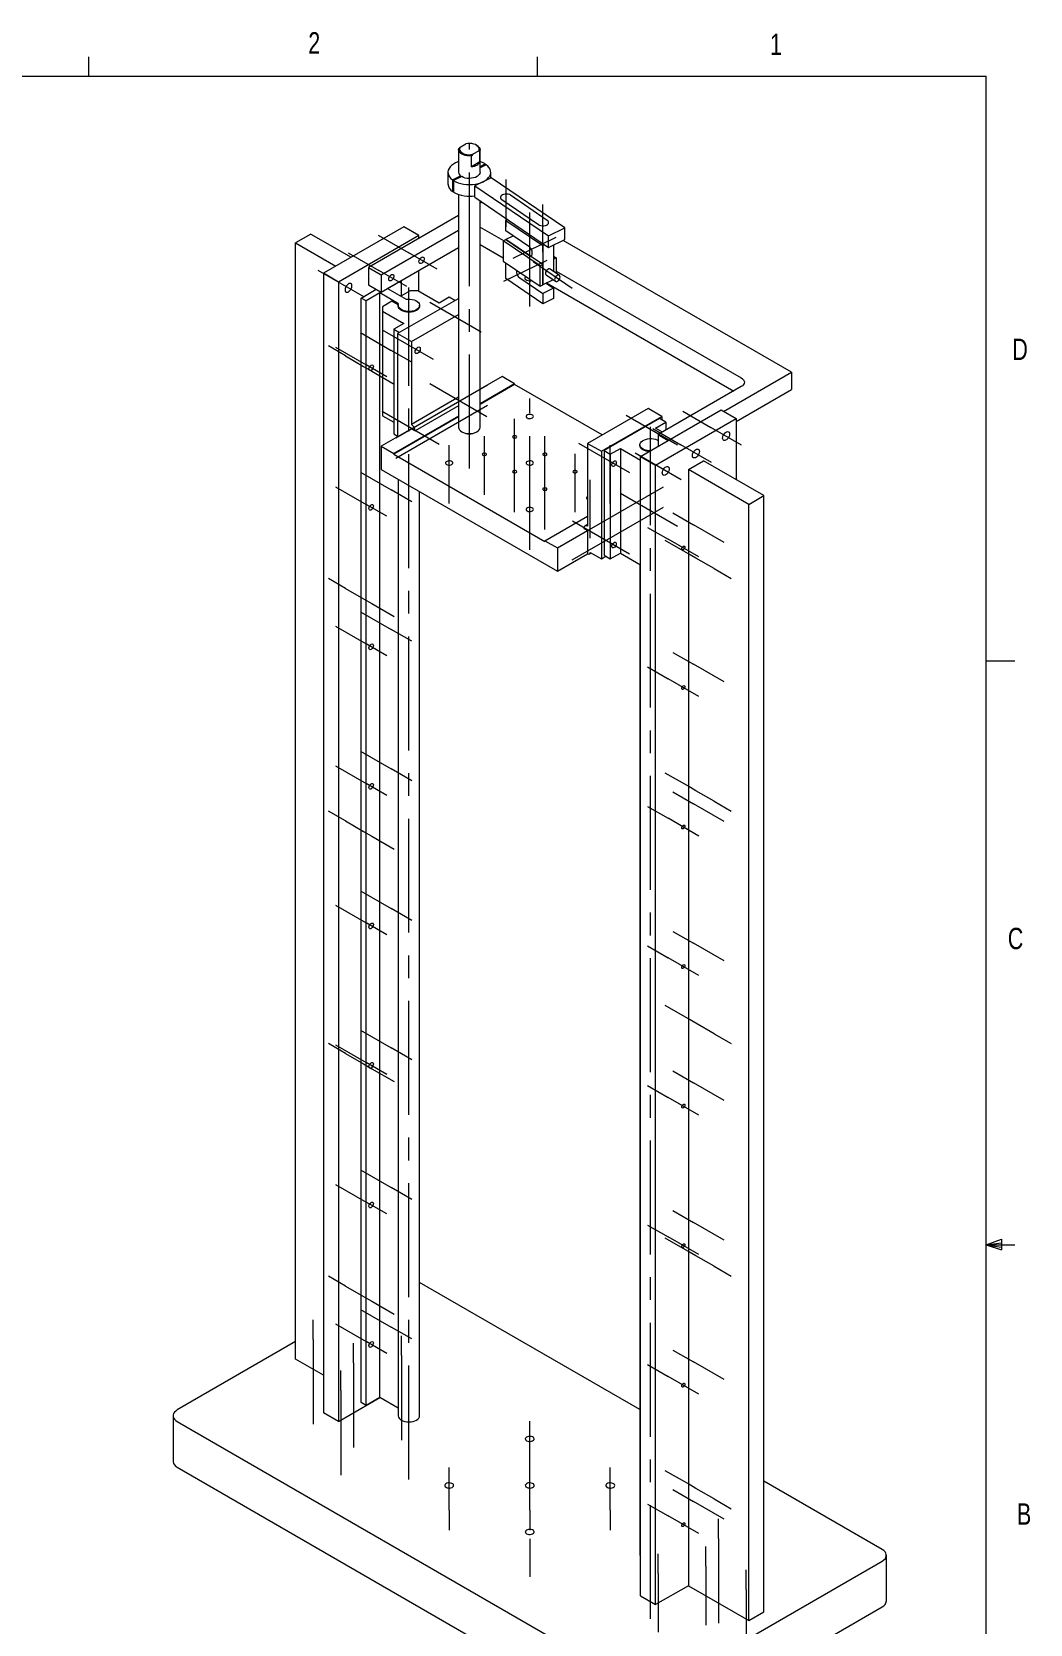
# Model space of a CAD drawing. Header units: inches. Extents: x 0.4 to 16.6, y 0.2 to 10.8.
# Drawn here: x 12.19 to 16.57, y 3.85 to 10.84 of the extents above; entities that cross this region are included whole.
import ezdxf

# ---------------------------------------------------------------- set-up
doc = ezdxf.new("R2010")
doc.units = ezdxf.units.IN
doc.header["$MEASUREMENT"] = 0
doc.linetypes.add('CENTERX2', pattern=[0.8, 0.5, -0.1, 0.1, -0.1])
doc.styles.add('SLDTEXTSTYLE0', font='TXT', dxfattribs={"width": 0.75})

msp = doc.modelspace()

# ---------------------------------------------------------------- linework, layer by layer
at = {"color": 7, "linetype": 'Continuous', "lineweight": 0}
for p, q in [((12.4385, 10.6421), (12.4385, 10.7269)), ((14.4073, 10.6421), (14.4073, 10.7269)), ((0.6263, 10.6421), (16.3763, 10.6421)), ((16.3763, 0.3921), (16.3763, 10.6421)), ((16.3763, 8.0753), (16.5013, 8.0753)), ((16.3763, 5.5128), (16.4434, 5.5368)), ((16.3763, 5.5128), (16.4434, 5.5218)), ((16.4434, 5.5368), (16.4434, 5.4902)), ((16.3763, 5.5128), (16.5013, 5.5128)), ((16.3763, 5.5128), (16.4434, 5.4902)), ((16.3763, 5.5128), (16.4434, 5.5025))]:
    msp.add_line(p, q, dxfattribs=at)
at = {"color": 7, "linetype": 'Continuous', "lineweight": 15}
for p, q in [((14.0676, 10.3308), (14.0929, 10.3454)), ((14.061, 10.319), (14.061, 10.2201)), ((14.0619, 10.3243), (14.0676, 10.3308)), ((14.1228, 10.2989), (14.1172, 10.2924)), ((14.1172, 10.2446), (14.1172, 10.2924)), ((14.1482, 10.3135), (14.1228, 10.2989)), ((14.141, 10.3381), (14.1383, 10.3397)), ((14.1538, 10.3136), (14.1482, 10.3135)), ((14.1538, 10.2658), (14.1538, 10.3136)), ((14.1548, 10.2201), (14.1548, 10.319)), ((14.0141, 10.2201), (14.0141, 10.1691)), ((14.0338, 10.1869), (14.0697, 10.2044)), ((14.0697, 10.2044), (14.0697, 10.1985)), ((14.1538, 10.2658), (14.1172, 10.2446)), ((14.1548, 10.2459), (14.1769, 10.2567)), ((14.1819, 10.2533), (14.1548, 10.24)), ((14.1769, 10.2567), (14.1769, 10.2508)), ((14.2016, 10.195), (14.2016, 10.2201)), ((14.0338, 10.1869), (14.0338, 10.1359)), ((14.0338, 10.1359), (14.0389, 10.1383)), ((14.0747, 10.201), (14.0389, 10.1835)), ((14.0389, 10.1835), (14.0389, 10.1324)), ((14.2042, 10.1962), (14.1326, 10.1613)), ((14.1326, 10.1613), (14.4555, 9.9409)), ((14.1326, 10.1103), (14.1326, 10.1613)), ((14.5271, 9.9758), (14.2042, 10.1962)), ((14.061, 10.1222), (14.061, 9.1005)), ((14.1326, 10.1103), (14.4555, 9.8899)), ((14.1548, 9.1005), (14.1548, 10.0952)), ((14.1633, 10.0893), (14.1548, 10.0844)), ((14.2499, 10.1004), (14.4114, 9.9902)), ((14.4501, 10.0092), (14.2887, 10.1194)), ((14.061, 10.0303), (13.6659, 9.8022)), ((14.2763, 10.0122), (14.2685, 10.0084)), ((14.2685, 9.9637), (14.2685, 10.0084)), ((14.2685, 10.0084), (14.4299, 9.8982)), ((13.4118, 9.9489), (13.3455, 9.9106)), ((13.4118, 9.9489), (13.5886, 9.8469)), ((13.8206, 9.9808), (13.4671, 9.7767)), ((13.8869, 9.9425), (13.5334, 9.7384)), ((13.7212, 9.7703), (14.061, 9.9665)), ((13.8869, 9.9425), (13.8206, 9.9808)), ((13.8869, 9.9298), (13.8869, 9.9425)), ((14.1548, 9.9793), (14.2573, 9.92)), ((14.2565, 9.9196), (14.2685, 9.9255)), ((14.3694, 9.8949), (14.2685, 9.9637)), ((14.3012, 9.9414), (14.2685, 9.9255)), ((14.2685, 9.9255), (14.3694, 9.8566)), ((14.4299, 9.8153), (14.2685, 9.9255)), ((14.4555, 9.9409), (14.5271, 9.9758)), ((14.4555, 9.8899), (14.4555, 9.9409)), ((14.4555, 9.8899), (14.5271, 9.9248)), ((14.5271, 9.9248), (14.5271, 9.9758)), ((13.3455, 5.0114), (13.3455, 9.9106)), ((13.3455, 9.9106), (13.5223, 9.8086)), ((13.7212, 9.6938), (14.061, 9.89)), ((14.1548, 9.9027), (14.2565, 9.844)), ((14.418, 9.8094), (14.2565, 9.9196)), ((14.2565, 9.9196), (14.2565, 9.8303)), ((14.4377, 9.902), (14.4299, 9.8982)), ((14.4299, 9.8982), (14.4299, 9.726)), ((14.4776, 9.9007), (14.4776, 9.7849)), ((15.5221, 9.343), (14.5201, 9.9214)), ((13.6659, 9.8022), (13.7212, 9.7703)), ((13.6659, 9.8022), (13.6659, 9.7257)), ((13.8869, 9.697), (13.8869, 9.7894)), ((14.2565, 9.8303), (14.418, 9.7201)), ((14.2685, 9.7532), (14.2685, 9.8222)), ((14.418, 9.8094), (14.4299, 9.8153)), ((14.418, 9.7201), (14.418, 9.8094)), ((14.4299, 9.726), (14.4299, 9.8153)), ((14.5029, 9.7676), (14.4626, 9.7952)), ((14.4776, 9.8525), (14.4896, 9.8444)), ((14.4896, 9.8444), (14.4776, 9.8386)), ((14.4776, 9.8386), (14.4776, 9.7849)), ((14.4896, 9.8444), (14.4896, 9.7767)), ((14.4896, 9.786), (15.3011, 9.3175)), ((13.5334, 9.7384), (13.4671, 9.7767)), ((13.4671, 9.7767), (13.4671, 4.7754)), ((13.5334, 9.7384), (13.5334, 4.7371)), ((13.6659, 9.7257), (13.7212, 9.6938)), ((13.7212, 9.7703), (13.7212, 9.6938)), ((13.8096, 9.7448), (13.7488, 9.7097)), ((13.8096, 9.7448), (13.8096, 9.7448)), ((13.8096, 9.6778), (13.8096, 9.7448)), ((14.4299, 9.643), (14.2685, 9.7532)), ((14.329, 9.7566), (14.4299, 9.6877)), ((14.418, 9.7201), (14.4299, 9.726)), ((14.4757, 9.7483), (14.4299, 9.726)), ((14.4449, 9.7333), (14.4776, 9.711)), ((14.445, 9.7694), (14.4853, 9.7418)), ((14.4467, 9.7342), (15.268, 9.2601)), ((13.6328, 9.6683), (13.6991, 9.7065)), ((13.6549, 9.6555), (13.6328, 9.6683)), ((13.6328, 4.82), (13.6328, 9.6683)), ((13.7157, 9.6906), (13.6549, 9.6555)), ((13.6549, 4.8073), (13.6549, 9.6555)), ((13.7974, 9.6434), (13.7157, 9.6906)), ((13.7157, 4.8424), (13.7157, 9.6906)), ((13.7681, 9.6539), (13.7267, 9.63)), ((13.7488, 9.7097), (13.8306, 9.6625)), ((13.7959, 9.6379), (13.7681, 9.6539)), ((14.0582, 9.6651), (13.793, 9.512)), ((13.8482, 9.7001), (13.8068, 9.6762)), ((13.8814, 9.7001), (13.8482, 9.7001)), ((13.9753, 9.6459), (13.8814, 9.7001)), ((14.0195, 9.6714), (13.9753, 9.6459)), ((14.0444, 9.6571), (14.0195, 9.6714)), ((14.061, 9.6634), (14.0582, 9.6651)), ((14.4776, 9.711), (14.4299, 9.6877)), ((14.4299, 9.6877), (14.4299, 9.643)), ((14.4776, 9.6663), (14.4299, 9.643)), ((14.4776, 9.711), (14.4776, 9.6663)), ((13.7267, 9.63), (13.7267, 9.6109)), ((13.7267, 9.6109), (13.8206, 9.5566)), ((13.7267, 9.6109), (13.7267, 9.1515)), ((13.7958, 9.6364), (13.7958, 9.6332)), ((13.8538, 9.4769), (14.061, 9.5966)), ((13.8896, 9.6332), (13.8896, 9.6364)), ((13.8206, 9.5566), (13.7764, 9.5311)), ((13.7764, 9.5311), (13.7764, 9.0718)), ((13.7764, 9.5311), (13.8013, 9.5168)), ((13.793, 9.512), (13.793, 9.0591)), ((13.793, 9.512), (13.8538, 9.4769)), ((13.8538, 9.4769), (13.8538, 9.1133)), ((14.2515, 9.3238), (14.1548, 9.2679)), ((14.3068, 9.2919), (14.2515, 9.3238)), ((15.2238, 9.1708), (15.5221, 9.343)), ((15.5221, 9.343), (15.5221, 9.2664)), ((14.061, 9.2329), (13.8538, 9.1133)), ((14.3068, 9.2919), (14.1548, 9.2041)), ((14.3068, 9.2887), (14.1548, 9.2009)), ((14.3068, 9.2887), (14.3068, 9.2919)), ((14.6906, 9.0671), (14.3068, 9.2887)), ((15.3011, 9.2792), (14.9365, 9.0687)), ((15.279, 9.1261), (15.5221, 9.2664)), ((14.061, 9.1947), (13.8703, 9.0846)), ((14.8923, 9.1835), (14.6272, 9.0304)), ((14.8592, 8.9731), (15.2127, 9.1772)), ((14.9531, 9.1484), (14.8923, 9.1835)), ((15.2127, 9.1772), (15.279, 9.1389)), ((13.8538, 9.0942), (13.7212, 9.0176)), ((13.7267, 9.1515), (13.7764, 9.1228)), ((14.061, 9.15), (13.7764, 8.9857)), ((14.061, 9.1468), (13.7764, 8.9825)), ((13.8538, 9.0942), (13.8703, 9.0846)), ((14.6879, 8.9954), (14.9531, 9.1484)), ((14.942, 9.1389), (14.699, 8.9985)), ((14.9255, 8.9348), (15.279, 9.1389)), ((14.9255, 9.0974), (14.9697, 9.1229)), ((14.9558, 9.0799), (14.9255, 9.0974)), ((14.9697, 9.1229), (14.942, 9.1389)), ((14.9531, 9.1484), (14.9531, 9.1325)), ((14.9697, 9.1229), (14.9697, 9.0879)), ((15.279, 9.1389), (15.279, 8.871)), ((13.7212, 9.0176), (13.7212, 8.9156)), ((13.7212, 9.0176), (13.7764, 8.9857)), ((13.7764, 9.0718), (13.793, 9.0623)), ((14.0747, 9.0814), (14.0775, 9.0798)), ((14.1383, 9.0798), (14.141, 9.0814)), ((14.6272, 9.0304), (14.6272, 8.6668)), ((14.6272, 9.0304), (14.6879, 8.9954)), ((14.8565, 9.0241), (14.8565, 9.0209)), ((14.9365, 9.0687), (14.9807, 9.0432)), ((14.9365, 9.0687), (14.9365, 9.0177)), ((13.7764, 8.9825), (13.7764, 8.9857)), ((13.7764, 8.9825), (14.4393, 8.5998)), ((14.6879, 8.9954), (14.6879, 8.5233)), ((14.699, 8.9985), (14.7266, 8.9826)), ((14.699, 8.9985), (14.699, 8.5392)), ((14.7266, 8.9826), (14.7708, 9.0081)), ((14.7266, 8.9826), (14.7266, 8.5233)), ((14.7708, 9.0081), (14.8592, 8.9571)), ((14.7708, 9.0081), (14.7708, 8.5488)), ((14.8592, 8.9731), (14.9255, 8.9348)), ((14.8592, 3.9717), (14.8592, 8.9731)), ((15.0691, 8.9156), (15.1354, 8.9539)), ((15.4006, 8.8008), (15.1354, 8.9539)), ((13.7212, 8.9156), (14.4946, 8.4691)), ((14.9255, 3.9335), (14.9255, 8.9348)), ((15.3343, 8.7626), (15.0691, 8.9156)), ((15.0691, 8.9156), (15.0691, 4.0164)), ((13.7958, 8.8725), (13.7958, 4.7626)), ((13.8896, 4.7626), (13.8896, 8.8183)), ((14.6269, 8.7846), (14.6272, 8.7845)), ((15.3343, 8.7626), (15.4006, 8.8008)), ((15.3343, 3.8633), (15.3343, 8.7626)), ((15.4006, 3.9016), (15.4006, 8.8008)), ((14.4393, 8.603), (14.6272, 8.7115)), ((14.6272, 8.6747), (14.6154, 8.668)), ((14.4393, 8.5998), (14.4393, 8.603)), ((14.4393, 8.603), (14.4946, 8.5711)), ((14.4946, 8.5711), (14.6272, 8.6477)), ((14.6106, 8.6573), (14.6272, 8.6477)), ((14.6272, 8.6477), (14.6272, 8.5456)), ((14.4946, 8.5711), (14.4946, 8.4691)), ((14.4946, 8.4691), (14.6272, 8.5456)), ((14.635, 8.5448), (14.6428, 8.5494)), ((14.6382, 8.552), (14.6879, 8.5233)), ((14.6879, 8.5233), (14.7073, 8.5345)), ((14.699, 8.5392), (14.7266, 8.5233)), ((14.7266, 8.5233), (14.7708, 8.5488)), ((14.7708, 8.5488), (14.8592, 8.4978)), ((14.8565, 8.4993), (14.8565, 4.1503)), ((14.8565, 4.7897), (13.8896, 5.3479)), ((13.3455, 5.0879), (12.8262, 4.7882)), ((13.4671, 4.9412), (13.3455, 5.0114)), ((13.5334, 4.7371), (13.7157, 4.8424)), ((13.7157, 4.8424), (13.6549, 4.8073)), ((13.7958, 4.7961), (13.7157, 4.8424)), ((12.8079, 4.7626), (12.8079, 4.5617)), ((13.5334, 4.7371), (13.4671, 4.7754)), ((13.6549, 4.8073), (13.6328, 4.82)), ((12.8262, 4.7371), (14.8592, 3.5635)), ((12.8262, 4.5362), (14.8592, 3.3626)), ((15.9198, 4.1758), (15.4006, 4.4756)), ((14.9476, 3.5635), (15.9198, 4.1248)), ((15.9381, 3.9494), (15.9381, 4.1503)), ((15.0691, 4.0164), (14.9255, 3.9335)), ((15.0691, 4.0164), (15.3343, 3.8633)), ((14.8592, 3.9717), (14.9255, 3.9335)), ((14.9476, 3.3626), (15.9198, 3.9239)), ((15.3343, 3.8633), (15.4006, 3.9016))]:
    msp.add_line(p, q, dxfattribs=at)
at = {"color": 7, "linetype": 'CENTERX2', "lineweight": 0}
for p, q in [((14.1079, 8.9197), (14.1079, 10.3499)), ((14.2693, 9.9801), (14.2693, 10.1886)), ((14.4307, 9.8699), (14.4307, 10.0784)), ((14.373, 9.631), (14.373, 10.0437)), ((13.7082, 9.9436), (13.8427, 9.866)), ((14.4878, 9.9336), (14.2986, 9.8412)), ((13.5756, 9.8671), (13.7101, 9.7895)), ((13.9662, 9.7947), (13.8427, 9.866)), ((13.4431, 9.7906), (13.6457, 9.6736)), ((13.8336, 9.7182), (13.7101, 9.7895)), ((14.4475, 9.8335), (14.2582, 9.7412)), ((14.5592, 9.7103), (14.3887, 9.8267)), ((13.8427, 4.483), (13.8427, 9.7151)), ((13.9347, 9.6502), (14.1595, 9.5205)), ((13.6309, 9.5162), (13.7654, 9.4386)), ((13.7248, 9.529), (13.9496, 9.3993)), ((13.5643, 9.4143), (13.4893, 9.4577)), ((13.5204, 9.4524), (13.6549, 9.3748)), ((13.8557, 9.3865), (13.7654, 9.4386)), ((13.5643, 9.4143), (13.6438, 9.3684)), ((13.6438, 9.3684), (13.6799, 9.3476)), ((13.7452, 9.3227), (13.6549, 9.3748)), ((13.6799, 9.3476), (13.7783, 9.2908)), ((13.7856, 9.0548), (14.1871, 9.2866)), ((13.9347, 9.293), (14.1853, 9.1483)), ((14.373, 8.5626), (14.373, 9.2271)), ((13.7248, 9.1718), (13.9754, 9.0271)), ((13.7856, 8.9655), (14.1871, 9.1973)), ((15.0451, 9.1719), (15.1685, 9.1006)), ((14.3068, 8.7284), (14.3068, 9.1378)), ((15.0213, 9.023), (14.7965, 9.1527)), ((14.9034, 3.8706), (14.9034, 9.1028)), ((14.9125, 9.0953), (15.036, 9.0241)), ((15.303, 9.023), (15.1685, 9.1006)), ((14.0195, 8.7667), (14.0195, 9.023)), ((14.1742, 8.8049), (14.1742, 9.0613)), ((14.4393, 8.6518), (14.4393, 9.0613)), ((14.5866, 9.0315), (14.8114, 8.9018)), ((14.7266, 8.7667), (14.7266, 9.023)), ((15.1704, 8.9464), (15.036, 9.0241)), ((14.5719, 8.7284), (14.5719, 8.9847)), ((15.0379, 8.8699), (14.8352, 8.9869)), ((13.6309, 8.9038), (13.7654, 8.8262)), ((13.5204, 8.84), (13.6549, 8.7624)), ((13.8557, 8.7741), (13.7654, 8.8262)), ((14.559, 8.6083), (14.9605, 8.8401)), ((14.6382, 8.6136), (14.6382, 8.8699)), ((15.0213, 8.6657), (14.7707, 8.8104)), ((13.7452, 8.7103), (13.6549, 8.7624)), ((14.559, 8.519), (14.9605, 8.7508)), ((14.8114, 8.5445), (14.5608, 8.6892)), ((15.0009, 8.7253), (15.0912, 8.6732)), ((15.2257, 8.5956), (15.0912, 8.6732)), ((14.8904, 8.6616), (14.9807, 8.6094)), ((15.0662, 8.5473), (14.9678, 8.6041)), ((15.1152, 8.5318), (14.9807, 8.6094)), ((15.1022, 8.5265), (15.0662, 8.5473)), ((15.1818, 8.4806), (15.1022, 8.5265)), ((15.1818, 8.4806), (15.2568, 8.4373)), ((13.5643, 8.3937), (13.4893, 8.437)), ((13.5643, 8.3937), (13.6438, 8.3477)), ((13.6438, 8.3477), (13.6799, 8.327)), ((13.6799, 8.327), (13.7783, 8.2701)), ((13.6309, 8.2914), (13.7654, 8.2138)), ((13.5204, 8.2276), (13.6549, 8.15)), ((13.8557, 8.1617), (13.7654, 8.2138)), ((13.7452, 8.0979), (13.6549, 8.15)), ((15.0009, 8.1129), (15.0912, 8.0608)), ((14.8904, 8.0491), (14.9807, 7.997)), ((15.2257, 7.9832), (15.0912, 8.0608)), ((15.1152, 7.9194), (14.9807, 7.997)), ((13.6309, 7.679), (13.7654, 7.6014)), ((13.5204, 7.6152), (13.6549, 7.5376)), ((13.8557, 7.5493), (13.7654, 7.6014)), ((15.0662, 7.5266), (14.9678, 7.5835)), ((13.7452, 7.4855), (13.6549, 7.5376)), ((15.0009, 7.5005), (15.0912, 7.4484)), ((15.1022, 7.5058), (15.0662, 7.5266)), ((15.1818, 7.4599), (15.1022, 7.5058)), ((13.5643, 7.373), (13.4893, 7.4163)), ((14.8904, 7.4367), (14.9807, 7.3846)), ((15.2257, 7.3708), (15.0912, 7.4484)), ((15.1818, 7.4599), (15.2568, 7.4166)), ((13.5643, 7.373), (13.6438, 7.3271)), ((15.1152, 7.307), (14.9807, 7.3846)), ((13.6438, 7.3271), (13.6799, 7.3063)), ((13.6799, 7.3063), (13.7783, 7.2494)), ((13.6309, 7.0666), (13.7654, 6.989)), ((13.5204, 7.0028), (13.6549, 6.9252)), ((13.8557, 6.9368), (13.7654, 6.989)), ((13.7452, 6.8731), (13.6549, 6.9252)), ((15.0009, 6.8881), (15.0912, 6.836)), ((14.8904, 6.8243), (14.9807, 6.7722)), ((15.2257, 6.7584), (15.0912, 6.836)), ((15.1152, 6.6946), (14.9807, 6.7722)), ((15.0662, 6.5059), (14.9678, 6.5628)), ((15.1022, 6.4851), (15.0662, 6.5059)), ((13.6309, 6.4542), (13.7654, 6.3766)), ((15.1818, 6.4392), (15.1022, 6.4851)), ((15.1818, 6.4392), (15.2568, 6.3959)), ((13.5643, 6.3523), (13.4893, 6.3956)), ((13.5204, 6.3904), (13.6549, 6.3128)), ((13.8557, 6.3244), (13.7654, 6.3766)), ((13.5643, 6.3523), (13.6438, 6.3064)), ((13.6438, 6.3064), (13.6799, 6.2856)), ((13.7452, 6.2607), (13.6549, 6.3128)), ((13.6799, 6.2856), (13.7783, 6.2288)), ((15.0009, 6.2757), (15.0912, 6.2236)), ((15.2257, 6.146), (15.0912, 6.2236)), ((14.8904, 6.2119), (14.9807, 6.1598)), ((15.1152, 6.0822), (14.9807, 6.1598)), ((13.6309, 5.8418), (13.7654, 5.7642)), ((13.5204, 5.778), (13.6549, 5.7004)), ((13.8557, 5.712), (13.7654, 5.7642)), ((13.7452, 5.6483), (13.6549, 5.7004)), ((15.0009, 5.6633), (15.0912, 5.6112)), ((14.8904, 5.5995), (14.9807, 5.5474)), ((15.2257, 5.5335), (15.0912, 5.6112)), ((15.0662, 5.4853), (14.9678, 5.5421)), ((15.1152, 5.4698), (14.9807, 5.5474)), ((15.1022, 5.4645), (15.0662, 5.4853)), ((15.1818, 5.4185), (15.1022, 5.4645)), ((15.1818, 5.4185), (15.2568, 5.3752)), ((13.5643, 5.3316), (13.4893, 5.3749)), ((13.5643, 5.3316), (13.6438, 5.2857)), ((13.6438, 5.2857), (13.6799, 5.2649)), ((13.6799, 5.2649), (13.7783, 5.2081)), ((13.4229, 5.0969), (13.4229, 5.1835)), ((13.6309, 5.2294), (13.7654, 5.1518)), ((13.5204, 5.1656), (13.6549, 5.088)), ((13.8557, 5.0996), (13.7654, 5.1518)), ((13.8096, 5.027), (13.8096, 5.1136)), ((13.4229, 5.0969), (13.4229, 5.005)), ((13.5996, 4.9948), (13.5996, 5.0814)), ((13.7452, 5.0358), (13.6549, 5.088)), ((15.0009, 5.0509), (15.0912, 4.9988)), ((13.4229, 5.005), (13.4229, 4.839)), ((13.5996, 4.9948), (13.5996, 4.903)), ((13.8096, 5.027), (13.8096, 4.9348)), ((14.8904, 4.9871), (14.9807, 4.935)), ((15.2257, 4.9211), (15.0912, 4.9988)), ((13.5444, 4.8739), (13.5444, 4.9605)), ((13.5996, 4.903), (13.5996, 4.737)), ((13.8096, 4.9348), (13.8096, 4.7689)), ((15.1152, 4.8574), (14.9807, 4.935)), ((13.4229, 4.839), (13.4229, 4.7253)), ((13.5444, 4.8739), (13.5444, 4.7818)), ((13.5444, 4.7818), (13.5444, 4.6158)), ((13.8096, 4.7689), (13.8096, 4.6552)), ((13.5996, 4.737), (13.5996, 4.6233)), ((14.373, 4.348), (14.373, 4.7393)), ((13.5444, 4.6158), (13.5444, 4.5021)), ((14.0195, 4.348), (14.0195, 4.5352)), ((14.7266, 4.348), (14.7266, 4.5352)), ((15.0662, 4.4646), (14.9678, 4.5214)), ((15.0009, 4.4385), (15.0912, 4.3864)), ((15.1022, 4.4438), (15.0662, 4.4646)), ((15.1818, 4.3979), (15.1022, 4.4438)), ((14.0195, 4.348), (14.0195, 4.2597)), ((14.373, 4.348), (14.373, 4.2597)), ((14.7266, 4.348), (14.7266, 4.2597)), ((14.8904, 4.3747), (14.9807, 4.3226)), ((15.2257, 4.3087), (15.0912, 4.3864)), ((15.1818, 4.3979), (15.2568, 4.3546)), ((15.1152, 4.245), (14.9807, 4.3226)), ((15.2017, 4.2233), (15.2017, 4.3099)), ((14.373, 4.2227), (14.373, 4.0556)), ((15.2017, 4.2233), (15.2017, 4.1312)), ((14.9365, 4.0702), (14.9365, 4.1569)), ((15.1464, 4.1019), (15.1464, 4.1885)), ((15.2017, 4.1312), (15.2017, 3.9652)), ((14.9365, 4.0702), (14.9365, 3.9781)), ((15.1464, 4.1019), (15.1464, 4.01)), ((15.3232, 3.9998), (15.3232, 4.0864)), ((15.1464, 4.01), (15.1464, 3.844)), ((15.3232, 3.9998), (15.3232, 3.908)), ((14.9365, 3.9781), (14.9365, 3.8121)), ((15.2017, 3.9652), (15.2017, 3.8515)), ((15.3232, 3.908), (15.3232, 3.742))]:
    msp.add_line(p, q, dxfattribs=at)
at = {"color": 7, "linetype": 'Continuous', "lineweight": 15, "flags": 128}
for points in [[(14.1482, 10.3135), (14.1504, 10.3185), (14.1508, 10.3236), (14.1493, 10.3287), (14.1461, 10.3335), (14.1412, 10.3378), (14.135, 10.3414), (14.1275, 10.3442), (14.1192, 10.3461), (14.1104, 10.3469), (14.1015, 10.3467), (14.0929, 10.3454)], [(14.1172, 10.2924), (14.108, 10.2919), (14.0988, 10.2924), (14.09, 10.294), (14.0819, 10.2965), (14.0747, 10.2998), (14.0689, 10.3039), (14.0645, 10.3086), (14.0619, 10.3137), (14.061, 10.319), (14.0619, 10.3243)], [(14.0676, 10.3308), (14.0654, 10.3258), (14.065, 10.3207), (14.0664, 10.3156), (14.0697, 10.3108), (14.0745, 10.3065), (14.0808, 10.3029), (14.0883, 10.3001), (14.0966, 10.2982), (14.1053, 10.2974), (14.1142, 10.2976), (14.1228, 10.2989)], [(14.141, 10.3381), (14.1469, 10.334), (14.1512, 10.3293), (14.1539, 10.3242), (14.1548, 10.3189), (14.1538, 10.3136)], [(14.061, 10.267), (14.0578, 10.2659), (14.0473, 10.2614), (14.038, 10.2562), (14.03, 10.2502), (14.0235, 10.2437), (14.0187, 10.2367), (14.0155, 10.2294), (14.0142, 10.222), (14.0146, 10.2145), (14.0169, 10.2071), (14.0209, 10.1999), (14.0266, 10.1931), (14.0338, 10.1869)], [(14.0389, 10.1835), (14.0483, 10.1783), (14.0589, 10.1739), (14.0705, 10.1705), (14.0828, 10.1679), (14.0955, 10.1664), (14.1085, 10.166), (14.1215, 10.1665), (14.1342, 10.1682), (14.1464, 10.1708), (14.1579, 10.1743), (14.1684, 10.1788), (14.1778, 10.184), (14.1857, 10.1899), (14.1922, 10.1965), (14.1971, 10.2034), (14.2002, 10.2107), (14.2016, 10.2182), (14.2011, 10.2257), (14.1989, 10.2331), (14.1949, 10.2403), (14.1892, 10.247), (14.1819, 10.2533)], [(14.1548, 10.2201), (14.154, 10.2154), (14.1515, 10.2102), (14.1473, 10.2055), (14.1415, 10.2013), (14.1345, 10.1978), (14.1263, 10.1952), (14.1175, 10.1936), (14.1082, 10.193), (14.099, 10.1935), (14.0901, 10.195), (14.0819, 10.1976), (14.0747, 10.201)], [(14.1172, 10.2446), (14.1238, 10.2457), (14.13, 10.2473), (14.1358, 10.2494), (14.141, 10.252), (14.1455, 10.255), (14.1492, 10.2583), (14.152, 10.2619), (14.1538, 10.2658)], [(14.2887, 10.1194), (14.2838, 10.1219), (14.2779, 10.1237), (14.2714, 10.1245), (14.2648, 10.1243), (14.2585, 10.1232), (14.2529, 10.1211), (14.2485, 10.1183), (14.2454, 10.1149), (14.244, 10.1111), (14.2443, 10.1073), (14.2463, 10.1036), (14.2499, 10.1004)], [(14.4114, 9.9902), (14.4163, 9.9877), (14.4221, 9.9859), (14.4286, 9.9851), (14.4352, 9.9853), (14.4416, 9.9864), (14.4471, 9.9885), (14.4516, 9.9913), (14.4546, 9.9947), (14.456, 9.9985), (14.4557, 10.0023), (14.4537, 10.0059), (14.4501, 10.0092)], [(14.3694, 9.8566), (14.3736, 9.8545), (14.3775, 9.854), (14.3808, 9.8554), (14.3831, 9.8584), (14.3843, 9.8628), (14.3843, 9.8682), (14.3831, 9.8743), (14.3808, 9.8805), (14.3775, 9.8862), (14.3736, 9.8912), (14.3694, 9.8949)], [(13.8866, 9.8275), (13.8872, 9.8322), (13.889, 9.837), (13.8917, 9.8415), (13.8952, 9.8452), (13.8989, 9.8477), (13.9025, 9.8487), (13.9057, 9.8482), (13.9079, 9.8461), (13.9092, 9.8427), (13.9092, 9.8384), (13.9079, 9.8336), (13.9057, 9.8289), (13.9025, 9.8247), (13.8989, 9.8216), (13.8952, 9.8198), (13.8917, 9.8195), (13.889, 9.8209), (13.8872, 9.8236), (13.8866, 9.8275)], [(14.4626, 9.7952), (14.4597, 9.7962), (14.4558, 9.7958), (14.4517, 9.7938), (14.4478, 9.7904), (14.4446, 9.786), (14.4425, 9.7812), (14.4418, 9.7764)], [(13.5927, 9.7217), (13.5921, 9.7263), (13.5903, 9.7298), (13.5875, 9.7319), (13.5839, 9.7325), (13.5797, 9.7315), (13.5754, 9.729), (13.5712, 9.7252), (13.5676, 9.7204), (13.5648, 9.715), (13.563, 9.7094), (13.5624, 9.7041), (13.563, 9.6996), (13.5648, 9.6961), (13.5676, 9.6939), (13.5712, 9.6933), (13.5754, 9.6943), (13.5797, 9.6968), (13.5839, 9.7006), (13.5875, 9.7054), (13.5903, 9.7108), (13.5921, 9.7164), (13.5927, 9.7217)], [(13.754, 9.751), (13.7546, 9.7556), (13.7564, 9.7604), (13.7592, 9.765), (13.7626, 9.7687), (13.7663, 9.7712), (13.7699, 9.7722), (13.7731, 9.7717), (13.7754, 9.7696), (13.7766, 9.7662), (13.7766, 9.7619), (13.7754, 9.7571), (13.7731, 9.7524), (13.7699, 9.7482), (13.7663, 9.745), (13.7626, 9.7432), (13.7592, 9.743), (13.7564, 9.7443), (13.7546, 9.7471), (13.754, 9.751)], [(14.3831, 9.7439), (14.3782, 9.7428), (14.3721, 9.7425), (14.366, 9.7432), (14.3606, 9.7449), (14.3562, 9.7474), (14.3534, 9.7506), (14.3523, 9.7541), (14.353, 9.7576), (14.3556, 9.7609), (14.3568, 9.7619)], [(14.506, 9.7605), (14.5053, 9.7645), (14.5033, 9.7674), (14.5001, 9.7687), (14.4962, 9.7683), (14.492, 9.7663), (14.4882, 9.7628), (14.485, 9.7585), (14.4829, 9.7536), (14.4822, 9.7489), (14.4829, 9.7449), (14.485, 9.742), (14.4882, 9.7408), (14.492, 9.7411), (14.4962, 9.7432), (14.5001, 9.7466), (14.5033, 9.751), (14.5053, 9.7558), (14.506, 9.7605)], [(13.8306, 9.6625), (13.8395, 9.6634), (13.8486, 9.6632), (13.8575, 9.6621), (13.8658, 9.6599), (13.8732, 9.6569), (13.8795, 9.6532), (13.8844, 9.6487), (13.8877, 9.6439), (13.8894, 9.6387), (13.8893, 9.6335), (13.8875, 9.6284), (13.884, 9.6235), (13.8789, 9.6192), (13.8725, 9.6155), (13.865, 9.6125), (13.8566, 9.6105), (13.8477, 9.6095), (13.8386, 9.6094), (13.8297, 9.6104), (13.8213, 9.6123), (13.8136, 9.6151), (13.8071, 9.6188), (13.8019, 9.6231), (13.7982, 9.6279), (13.7962, 9.633), (13.7959, 9.6382), (13.7974, 9.6434)], [(13.8896, 9.6332), (13.8896, 9.6329), (13.8886, 9.6277), (13.8859, 9.6227), (13.8816, 9.6181), (13.8759, 9.614), (13.8689, 9.6107), (13.8609, 9.6082), (13.8522, 9.6067), (13.8432, 9.6061), (13.8342, 9.6066), (13.8255, 9.608), (13.8174, 9.6104), (13.8103, 9.6136), (13.8044, 9.6176), (13.7999, 9.6222), (13.797, 9.6271), (13.7959, 9.6323), (13.7958, 9.6332)], [(13.87, 9.4321), (13.8706, 9.4367), (13.8724, 9.4415), (13.8752, 9.446), (13.8786, 9.4497), (13.8823, 9.4522), (13.8859, 9.4533), (13.8891, 9.4527), (13.8914, 9.4506), (13.8926, 9.4473), (13.8926, 9.4429), (13.8914, 9.4382), (13.8891, 9.4334), (13.8859, 9.4293), (13.8823, 9.4261), (13.8786, 9.4243), (13.8752, 9.4241), (13.8724, 9.4254), (13.8706, 9.4282), (13.87, 9.4321)], [(13.677, 9.3733), (13.6805, 9.3746), (13.6836, 9.3742), (13.6857, 9.3721), (13.6867, 9.3687), (13.6864, 9.3644), (13.6848, 9.3598), (13.6821, 9.3554), (13.6788, 9.352), (13.6752, 9.3499), (13.6718, 9.3495), (13.6692, 9.3508), (13.6676, 9.3535), (13.6673, 9.3575), (13.6682, 9.362), (13.6704, 9.3666), (13.6735, 9.3705), (13.677, 9.3733)], [(15.3011, 9.3175), (15.307, 9.3134), (15.3113, 9.3087), (15.314, 9.3036), (15.3149, 9.2983), (15.314, 9.2931), (15.3113, 9.288), (15.307, 9.2833), (15.3011, 9.2792)], [(14.3617, 9.1418), (14.366, 9.14), (14.3711, 9.1392), (14.3763, 9.1393), (14.3813, 9.1404), (14.3853, 9.1424), (14.388, 9.145), (14.3891, 9.148), (14.3884, 9.151), (14.3861, 9.1538), (14.3824, 9.1559), (14.3776, 9.1573), (14.3724, 9.1576), (14.3672, 9.157), (14.3627, 9.1554), (14.3592, 9.1531), (14.3573, 9.1503), (14.3571, 9.1472), (14.3586, 9.1443), (14.3617, 9.1418)], [(14.061, 9.1005), (14.0619, 9.0953), (14.0646, 9.0902), (14.0689, 9.0855), (14.0747, 9.0814), (14.0818, 9.078), (14.0899, 9.0755), (14.0987, 9.074), (14.1079, 9.0735), (14.117, 9.074), (14.1258, 9.0755), (14.1339, 9.078), (14.141, 9.0814)], [(14.3001, 9.0553), (14.3032, 9.0541), (14.3068, 9.0537), (14.3103, 9.0541), (14.3134, 9.0553), (14.3154, 9.057), (14.3161, 9.0591), (14.3154, 9.0611), (14.3134, 9.0629), (14.3103, 9.0641), (14.3068, 9.0645), (14.3032, 9.0641), (14.3001, 9.0629), (14.2981, 9.0611), (14.2974, 9.0591), (14.2981, 9.057), (14.3001, 9.0553)], [(14.8958, 8.9942), (14.8929, 8.9945), (14.8843, 8.9961), (14.8764, 8.9987), (14.8695, 9.0021), (14.8639, 9.0062), (14.8598, 9.0109), (14.8573, 9.0159), (14.8565, 9.0209)], [(14.9007, 8.997), (14.8975, 8.9972), (14.8886, 8.9984), (14.8803, 9.0005), (14.8729, 9.0035), (14.8666, 9.0073), (14.8617, 9.0117), (14.8583, 9.0166), (14.8567, 9.0217), (14.8568, 9.0269), (14.8586, 9.0321), (14.8621, 9.0369), (14.8672, 9.0413), (14.8736, 9.045), (14.8811, 9.0479), (14.8895, 9.0499), (14.8984, 9.051), (14.9075, 9.051), (14.9164, 9.0501), (14.9248, 9.0481), (14.9324, 9.0453), (14.9365, 9.0432)], [(15.2196, 9.0536), (15.2203, 9.0589), (15.2221, 9.0644), (15.2249, 9.0699), (15.2285, 9.0747), (15.2327, 9.0785), (15.237, 9.081), (15.2411, 9.0819), (15.2448, 9.0813), (15.2476, 9.0792), (15.2494, 9.0757), (15.25, 9.0711), (15.2494, 9.0658), (15.2476, 9.0602), (15.2448, 9.0548), (15.2411, 9.05), (15.237, 9.0462), (15.2327, 9.0437), (15.2285, 9.0427), (15.2249, 9.0433), (15.2221, 9.0455), (15.2203, 9.049), (15.2196, 9.0536)], [(14.0081, 8.9377), (14.0124, 8.9359), (14.0175, 8.9351), (14.0228, 8.9352), (14.0277, 8.9363), (14.0317, 8.9383), (14.0345, 8.9409), (14.0355, 8.9439), (14.0349, 8.9469), (14.0326, 8.9497), (14.0288, 8.9518), (14.0241, 8.9532), (14.0188, 8.9535), (14.0137, 8.9529), (14.0091, 8.9513), (14.0057, 8.949), (14.0038, 8.9462), (14.0036, 8.9431), (14.0051, 8.9402), (14.0081, 8.9377)], [(14.1676, 8.9787), (14.1706, 8.9776), (14.1742, 8.9771), (14.1777, 8.9776), (14.1808, 8.9787), (14.1828, 8.9805), (14.1835, 8.9825), (14.1828, 8.9846), (14.1808, 8.9864), (14.1777, 8.9875), (14.1742, 8.9879), (14.1706, 8.9875), (14.1676, 8.9864), (14.1655, 8.9846), (14.1648, 8.9825), (14.1655, 8.9805), (14.1676, 8.9787)], [(14.3617, 8.9377), (14.366, 8.9359), (14.3711, 8.9351), (14.3763, 8.9352), (14.3813, 8.9363), (14.3853, 8.9383), (14.388, 8.9409), (14.3891, 8.9439), (14.3884, 8.9469), (14.3861, 8.9497), (14.3824, 8.9518), (14.3776, 8.9532), (14.3724, 8.9535), (14.3672, 8.9529), (14.3627, 8.9513), (14.3592, 8.949), (14.3573, 8.9462), (14.3571, 8.9431), (14.3586, 8.9402), (14.3617, 8.9377)], [(14.4327, 8.9787), (14.4358, 8.9776), (14.4393, 8.9771), (14.4429, 8.9776), (14.4459, 8.9787), (14.448, 8.9805), (14.4487, 8.9825), (14.448, 8.9846), (14.4459, 8.9864), (14.4429, 8.9875), (14.4393, 8.9879), (14.4358, 8.9875), (14.4327, 8.9864), (14.4307, 8.9846), (14.43, 8.9825), (14.4307, 8.9805), (14.4327, 8.9787)], [(14.7432, 8.9299), (14.7396, 8.9286), (14.7366, 8.929), (14.7344, 8.9311), (14.7334, 8.9345), (14.7338, 8.9388), (14.7354, 8.9434), (14.738, 8.9478), (14.7414, 8.9512), (14.745, 8.9533), (14.7483, 8.9537), (14.751, 8.9524), (14.7526, 8.9496), (14.7529, 8.9457), (14.7519, 8.9412), (14.7498, 8.9366), (14.7467, 8.9327), (14.7432, 8.9299)], [(15.0871, 8.977), (15.0877, 8.9823), (15.0895, 8.9879), (15.0923, 8.9933), (15.0959, 8.9981), (15.1001, 9.0019), (15.1044, 9.0044), (15.1086, 9.0054), (15.1122, 9.0048), (15.115, 9.0027), (15.1168, 8.9992), (15.1174, 8.9946), (15.1168, 8.9893), (15.115, 8.9837), (15.1122, 8.9783), (15.1086, 8.9735), (15.1044, 8.9697), (15.1001, 8.9672), (15.0959, 8.9662), (15.0923, 8.9668), (15.0895, 8.9689), (15.0877, 8.9724), (15.0871, 8.977)], [(14.3001, 8.9022), (14.3032, 8.901), (14.3068, 8.9006), (14.3103, 8.901), (14.3134, 8.9022), (14.3154, 8.9039), (14.3161, 8.906), (14.3154, 8.9081), (14.3134, 8.9098), (14.3103, 8.911), (14.3068, 8.9114), (14.3032, 8.911), (14.3001, 8.9098), (14.2981, 8.9081), (14.2974, 8.906), (14.2981, 8.9039), (14.3001, 8.9022)], [(14.5653, 8.9022), (14.5683, 8.901), (14.5719, 8.9006), (14.5755, 8.901), (14.5785, 8.9022), (14.5806, 8.9039), (14.5813, 8.906), (14.5806, 8.9081), (14.5785, 8.9098), (14.5755, 8.911), (14.5719, 8.9114), (14.5683, 8.911), (14.5653, 8.9098), (14.5633, 8.9081), (14.5626, 8.906), (14.5633, 8.9039), (14.5653, 8.9022)], [(14.9545, 8.9005), (14.9551, 8.9058), (14.9569, 8.9114), (14.9597, 8.9168), (14.9634, 8.9216), (14.9675, 8.9254), (14.9718, 8.9279), (14.976, 8.9289), (14.9796, 8.9283), (14.9824, 8.9261), (14.9842, 8.9226), (14.9849, 8.918), (14.9842, 8.9127), (14.9824, 8.9072), (14.9796, 8.9018), (14.976, 8.897), (14.9718, 8.8932), (14.9675, 8.8907), (14.9634, 8.8897), (14.9597, 8.8903), (14.9569, 8.8924), (14.9551, 8.8959), (14.9545, 8.9005)], [(14.4327, 8.8256), (14.4358, 8.8245), (14.4393, 8.8241), (14.4429, 8.8245), (14.4459, 8.8256), (14.448, 8.8274), (14.4487, 8.8295), (14.448, 8.8315), (14.4459, 8.8333), (14.4429, 8.8344), (14.4393, 8.8349), (14.4358, 8.8344), (14.4327, 8.8333), (14.4307, 8.8315), (14.43, 8.8295), (14.4307, 8.8274), (14.4327, 8.8256)], [(13.677, 8.7609), (13.6805, 8.7622), (13.6836, 8.7618), (13.6857, 8.7597), (13.6867, 8.7563), (13.6864, 8.752), (13.6848, 8.7474), (13.6821, 8.743), (13.6788, 8.7396), (13.6752, 8.7375), (13.6718, 8.7371), (13.6692, 8.7384), (13.6676, 8.7411), (13.6673, 8.7451), (13.6682, 8.7496), (13.6704, 8.7542), (13.6735, 8.7581), (13.677, 8.7609)], [(14.3617, 8.7336), (14.366, 8.7318), (14.3711, 8.731), (14.3763, 8.7311), (14.3813, 8.7322), (14.3853, 8.7342), (14.388, 8.7368), (14.3891, 8.7398), (14.3884, 8.7428), (14.3861, 8.7456), (14.3824, 8.7477), (14.3776, 8.7491), (14.3724, 8.7494), (14.3672, 8.7488), (14.3627, 8.7472), (14.3592, 8.7449), (14.3573, 8.7421), (14.3571, 8.739), (14.3586, 8.7361), (14.3617, 8.7336)], [(14.6272, 8.7979), (14.6244, 8.7959), (14.6225, 8.7931), (14.6223, 8.79), (14.6238, 8.7871), (14.6269, 8.7846)], [(14.7432, 8.5726), (14.7396, 8.5713), (14.7366, 8.5718), (14.7344, 8.5738), (14.7334, 8.5772), (14.7338, 8.5816), (14.7354, 8.5862), (14.738, 8.5905), (14.7414, 8.5939), (14.745, 8.596), (14.7483, 8.5965), (14.751, 8.5952), (14.7526, 8.5924), (14.7529, 8.5885), (14.7519, 8.5839), (14.7498, 8.5794), (14.7467, 8.5754), (14.7432, 8.5726)], [(15.0404, 8.5673), (15.0409, 8.5706), (15.0423, 8.5739), (15.0445, 8.5767), (15.047, 8.5788), (15.0495, 8.5797), (15.0517, 8.5793), (15.0531, 8.5776), (15.0536, 8.575), (15.0531, 8.5718), (15.0517, 8.5685), (15.0495, 8.5656), (15.047, 8.5635), (15.0445, 8.5627), (15.0423, 8.5631), (15.0409, 8.5647), (15.0404, 8.5673)], [(13.677, 8.1485), (13.6805, 8.1498), (13.6836, 8.1494), (13.6857, 8.1473), (13.6867, 8.1439), (13.6864, 8.1396), (13.6848, 8.1349), (13.6821, 8.1306), (13.6788, 8.1272), (13.6752, 8.1251), (13.6718, 8.1247), (13.6692, 8.1259), (13.6676, 8.1287), (13.6673, 8.1327), (13.6682, 8.1372), (13.6704, 8.1418), (13.6735, 8.1457), (13.677, 8.1485)], [(15.0404, 7.9549), (15.0409, 7.9581), (15.0423, 7.9615), (15.0445, 7.9643), (15.047, 7.9664), (15.0495, 7.9673), (15.0517, 7.9668), (15.0531, 7.9652), (15.0536, 7.9626), (15.0531, 7.9594), (15.0517, 7.9561), (15.0495, 7.9532), (15.047, 7.9511), (15.0445, 7.9502), (15.0423, 7.9507), (15.0409, 7.9523), (15.0404, 7.9549)], [(13.677, 7.5361), (13.6805, 7.5374), (13.6836, 7.537), (13.6857, 7.5349), (13.6867, 7.5315), (13.6864, 7.5272), (13.6848, 7.5225), (13.6821, 7.5182), (13.6788, 7.5148), (13.6752, 7.5127), (13.6718, 7.5123), (13.6692, 7.5135), (13.6676, 7.5163), (13.6673, 7.5203), (13.6682, 7.5248), (13.6704, 7.5294), (13.6735, 7.5333), (13.677, 7.5361)], [(15.0404, 7.3425), (15.0409, 7.3457), (15.0423, 7.349), (15.0445, 7.3519), (15.047, 7.354), (15.0495, 7.3549), (15.0517, 7.3544), (15.0531, 7.3528), (15.0536, 7.3502), (15.0531, 7.347), (15.0517, 7.3437), (15.0495, 7.3408), (15.047, 7.3387), (15.0445, 7.3378), (15.0423, 7.3383), (15.0409, 7.3399), (15.0404, 7.3425)], [(13.677, 6.9237), (13.6805, 6.925), (13.6836, 6.9246), (13.6857, 6.9225), (13.6867, 6.9191), (13.6864, 6.9148), (13.6848, 6.9101), (13.6821, 6.9058), (13.6788, 6.9024), (13.6752, 6.9003), (13.6718, 6.8999), (13.6692, 6.9011), (13.6676, 6.9039), (13.6673, 6.9079), (13.6682, 6.9124), (13.6704, 6.917), (13.6735, 6.9209), (13.677, 6.9237)], [(15.0404, 6.7301), (15.0409, 6.7333), (15.0423, 6.7366), (15.0445, 6.7395), (15.047, 6.7416), (15.0495, 6.7425), (15.0517, 6.742), (15.0531, 6.7404), (15.0536, 6.7378), (15.0531, 6.7345), (15.0517, 6.7312), (15.0495, 6.7284), (15.047, 6.7263), (15.0445, 6.7254), (15.0423, 6.7259), (15.0409, 6.7275), (15.0404, 6.7301)], [(13.677, 6.3113), (13.6805, 6.3126), (13.6836, 6.3122), (13.6857, 6.3101), (13.6867, 6.3067), (13.6864, 6.3024), (13.6848, 6.2977), (13.6821, 6.2934), (13.6788, 6.29), (13.6752, 6.2879), (13.6718, 6.2875), (13.6692, 6.2887), (13.6676, 6.2915), (13.6673, 6.2955), (13.6682, 6.3), (13.6704, 6.3046), (13.6735, 6.3085), (13.677, 6.3113)], [(15.0404, 6.1177), (15.0409, 6.1209), (15.0423, 6.1242), (15.0445, 6.1271), (15.047, 6.1292), (15.0495, 6.13), (15.0517, 6.1296), (15.0531, 6.128), (15.0536, 6.1254), (15.0531, 6.1221), (15.0517, 6.1188), (15.0495, 6.1159), (15.047, 6.1139), (15.0445, 6.113), (15.0423, 6.1134), (15.0409, 6.1151), (15.0404, 6.1177)], [(13.677, 5.6989), (13.6805, 5.7002), (13.6836, 5.6998), (13.6857, 5.6977), (13.6867, 5.6943), (13.6864, 5.69), (13.6848, 5.6853), (13.6821, 5.681), (13.6788, 5.6776), (13.6752, 5.6755), (13.6718, 5.6751), (13.6692, 5.6763), (13.6676, 5.6791), (13.6673, 5.683), (13.6682, 5.6876), (13.6704, 5.6922), (13.6735, 5.6961), (13.677, 5.6989)], [(15.0404, 5.5053), (15.0409, 5.5085), (15.0423, 5.5118), (15.0445, 5.5147), (15.047, 5.5168), (15.0495, 5.5176), (15.0517, 5.5172), (15.0531, 5.5156), (15.0536, 5.5129), (15.0531, 5.5097), (15.0517, 5.5064), (15.0495, 5.5035), (15.047, 5.5015), (15.0445, 5.5006), (15.0423, 5.501), (15.0409, 5.5027), (15.0404, 5.5053)], [(13.677, 5.0865), (13.6805, 5.0878), (13.6836, 5.0873), (13.6857, 5.0853), (13.6867, 5.0819), (13.6864, 5.0776), (13.6848, 5.0729), (13.6821, 5.0686), (13.6788, 5.0652), (13.6752, 5.0631), (13.6718, 5.0627), (13.6692, 5.0639), (13.6676, 5.0667), (13.6673, 5.0706), (13.6682, 5.0752), (13.6704, 5.0798), (13.6735, 5.0837), (13.677, 5.0865)], [(15.0404, 4.8929), (15.0409, 4.8961), (15.0423, 4.8994), (15.0445, 4.9023), (15.047, 4.9044), (15.0495, 4.9052), (15.0517, 4.9048), (15.0531, 4.9032), (15.0536, 4.9005), (15.0531, 4.8973), (15.0517, 4.894), (15.0495, 4.8911), (15.047, 4.8891), (15.0445, 4.8882), (15.0423, 4.8886), (15.0409, 4.8903), (15.0404, 4.8929)], [(12.8262, 4.7882), (12.8192, 4.7833), (12.8138, 4.7779), (12.8101, 4.772), (12.8082, 4.7658), (12.8082, 4.7595), (12.8101, 4.7533), (12.8138, 4.7474), (12.8192, 4.7419), (12.8262, 4.7371)], [(13.8096, 4.7435), (13.8167, 4.7401), (13.8248, 4.7376), (13.8336, 4.7361), (13.8427, 4.7356), (13.8519, 4.7361), (13.8607, 4.7376), (13.8688, 4.7401), (13.8759, 4.7435), (13.8817, 4.7476), (13.886, 4.7523), (13.8887, 4.7574), (13.8896, 4.7626)], [(14.3592, 4.6526), (14.3639, 4.6506), (14.3694, 4.6495), (14.3752, 4.6494), (14.3809, 4.6503), (14.3858, 4.652), (14.3896, 4.6546), (14.3919, 4.6577), (14.3926, 4.661), (14.3915, 4.6643), (14.3888, 4.6673), (14.3846, 4.6697), (14.3795, 4.6712), (14.3738, 4.6719), (14.368, 4.6715), (14.3627, 4.6701), (14.3582, 4.6679), (14.3551, 4.6651), (14.3536, 4.6619), (14.3539, 4.6585), (14.3558, 4.6553), (14.3592, 4.6526)], [(14.0057, 4.4485), (14.0104, 4.4465), (14.0159, 4.4454), (14.0217, 4.4453), (14.0273, 4.4462), (14.0322, 4.4479), (14.036, 4.4505), (14.0384, 4.4536), (14.039, 4.4569), (14.0379, 4.4602), (14.0352, 4.4632), (14.0311, 4.4656), (14.0259, 4.4671), (14.0202, 4.4678), (14.0144, 4.4674), (14.0091, 4.466), (14.0047, 4.4638), (14.0016, 4.461), (14.0001, 4.4577), (14.0003, 4.4544), (14.0022, 4.4512), (14.0057, 4.4485)], [(14.3592, 4.4485), (14.3639, 4.4465), (14.3694, 4.4454), (14.3752, 4.4453), (14.3809, 4.4462), (14.3858, 4.4479), (14.3896, 4.4505), (14.3919, 4.4536), (14.3926, 4.4569), (14.3915, 4.4602), (14.3888, 4.4632), (14.3846, 4.4656), (14.3795, 4.4671), (14.3738, 4.4678), (14.368, 4.4674), (14.3627, 4.466), (14.3582, 4.4638), (14.3551, 4.461), (14.3536, 4.4577), (14.3539, 4.4544), (14.3558, 4.4512), (14.3592, 4.4485)], [(14.7128, 4.4485), (14.7175, 4.4465), (14.723, 4.4454), (14.7288, 4.4453), (14.7344, 4.4462), (14.7393, 4.4479), (14.7431, 4.4505), (14.7455, 4.4536), (14.7461, 4.4569), (14.745, 4.4602), (14.7423, 4.4632), (14.7382, 4.4656), (14.733, 4.4671), (14.7273, 4.4678), (14.7215, 4.4674), (14.7162, 4.466), (14.7118, 4.4638), (14.7087, 4.461), (14.7072, 4.4577), (14.7074, 4.4544), (14.7093, 4.4512), (14.7128, 4.4485)], [(14.3592, 4.2444), (14.3639, 4.2424), (14.3694, 4.2413), (14.3752, 4.2412), (14.3809, 4.242), (14.3858, 4.2438), (14.3896, 4.2464), (14.3919, 4.2495), (14.3926, 4.2528), (14.3915, 4.2561), (14.3888, 4.2591), (14.3846, 4.2615), (14.3795, 4.263), (14.3738, 4.2637), (14.368, 4.2633), (14.3627, 4.2619), (14.3582, 4.2597), (14.3551, 4.2569), (14.3536, 4.2536), (14.3539, 4.2503), (14.3558, 4.2471), (14.3592, 4.2444)], [(15.0404, 4.2805), (15.0409, 4.2837), (15.0423, 4.287), (15.0445, 4.2899), (15.047, 4.2919), (15.0495, 4.2928), (15.0517, 4.2924), (15.0531, 4.2908), (15.0536, 4.2881), (15.0531, 4.2849), (15.0517, 4.2816), (15.0495, 4.2787), (15.047, 4.2767), (15.0445, 4.2758), (15.0423, 4.2762), (15.0409, 4.2779), (15.0404, 4.2805)], [(14.8565, 4.1503), (14.8574, 4.1451), (14.8592, 4.1413)], [(15.9198, 4.1248), (15.9268, 4.1296), (15.9323, 4.1351), (15.936, 4.141), (15.9379, 4.1472), (15.9379, 4.1535), (15.936, 4.1597), (15.9323, 4.1656), (15.9268, 4.171), (15.9198, 4.1758)]]:
    msp.add_lwpolyline(points, dxfattribs=at)
at = {"color": 7, "linetype": 'Continuous', "lineweight": 15}
for centre, radius, start, end in [((14.081, 10.2209), 0.02, 182.39336, 235.53462), ((14.1219, 10.1668), 0.1054, 58.54342, 71.82211), ((14.057, 10.1721), 0.043, 184.01951, 237.36848), ((14.1077, 10.2567), 0.142, 241.03056, 280.11723), ((14.3505, 9.7859), 0.0364, 172.28855, 233.80182), ((14.4496, 9.7756), 0.00783, 174.17399, 233.40672), ((13.8344, 9.083), 0.036, 2.60548, 57.39452), ((14.1313, 9.1029), 0.0236, 294.37466, 354.3052), ((14.1079, 9.1384), 0.066, 242.56838, 297.42625), ((14.6207, 8.6589), 0.0102, 50.79671, 189.21404), ((14.6315, 8.5509), 0.00682, 230.79671, 9.21404), ((13.8193, 4.765), 0.0236, 185.6948, 245.62534), ((12.8384, 4.5642), 0.0306, 184.78227, 246.53787), ((15.9069, 3.9525), 0.0314, 294.33324, 354.34662)]:
    msp.add_arc(centre, radius, start, end, dxfattribs=at)

# ---------------------------------------------------------------- texts
at = {"color": 7, "linetype": 'Continuous', "lineweight": 0, "char_height": 0.0937, "attachment_point": 1, "style": 'SLDTEXTSTYLE0'}
for s, insert in [('2', (13.401, 10.8351)), ('1', (15.4274, 10.829)), ('D', (16.4913, 9.4899)), ('C', (16.4712, 6.904)), ('B', (16.5115, 4.378))]:
    msp.add_mtext(s, dxfattribs=dict(at, insert=insert))

doc.saveas('drawing.dxf')
